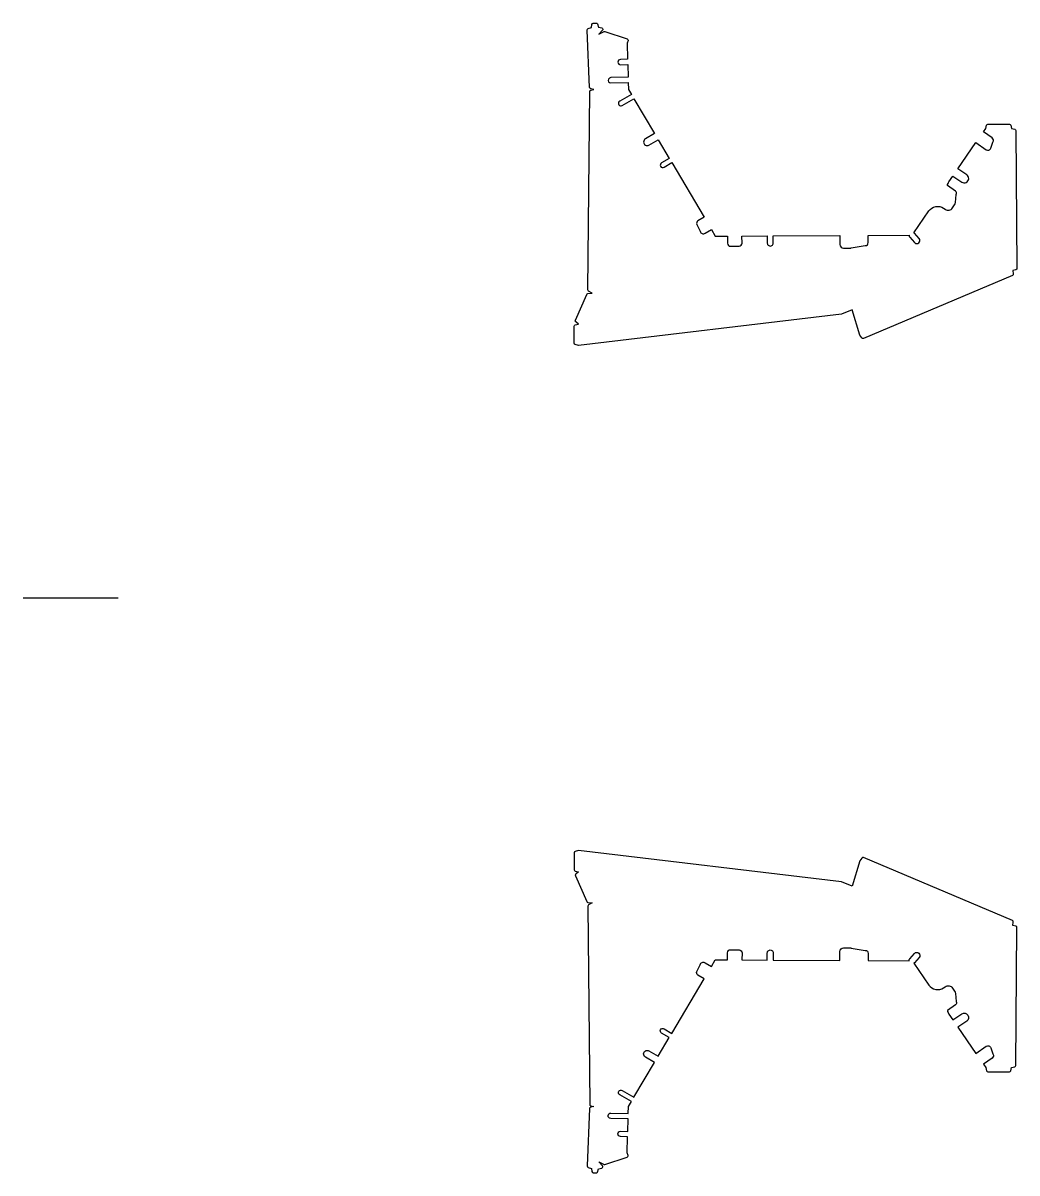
# Model space of a CAD drawing. Header units: millimetres. Extents: x -277 to 2519, y -617 to 2617.
import ezdxf

# ---------------------------------------------------------------- set-up
doc = ezdxf.new("R2010")
doc.units = ezdxf.units.MM
doc.layers.get('0').update_dxf_attribs({"linetype": 'CONTINUOUS'})

msp = doc.modelspace()

# ---------------------------------------------------------------- linework, layer by layer
msp.add_line((-9.5, 1000), (-276.8, 1000))
for points in [[(2516.1, 2314.7), (2519.1, 1927.3, -0.339454), (2516.2, 1923.4), (2507.2, 1920.9), (2508.4, 1911.6, -0.339454), (2506, 1907.4), (2087.5, 1730.3, -0.339454), (2082.8, 1731.6), (2077.1, 1738.9), (2055.4, 1810.7), (2025.1, 1798.6), (1285.4, 1710.4), (1276.3, 1712.8, -0.339454), (1273.4, 1716.7), (1273.3, 1764.1, -0.339454), (1276.3, 1768), (1285.3, 1770.4), (1278.1, 1776.3, -0.339454), (1276.9, 1781), (1309.2, 1853.7, -0.267949), (1312.4, 1856), (1323.9, 1857.2), (1313.9, 1863.1, -0.267949), (1312, 1866.6), (1317.1, 2424, -0.339454), (1320.1, 2427.9), (1329.2, 2430.2), (1320.1, 2432.3, -0.339454), (1316.9, 2436), (1310, 2597.3, -0.339454), (1312.8, 2601.3), (1321.8, 2604.1), (1323.4, 2613.3, -0.339454), (1327, 2616.5), (1334.9, 2617.2, -0.339454), (1339, 2614.6), (1342.2, 2605.8), (1351.3, 2603.6, -0.339454), (1354.3, 2599.8), (1354.3, 2599.7, -0.198912), (1353.2, 2596.8), (1342.6, 2585.8), (1356.2, 2592.8, -0.198912), (1359.3, 2593), (1422.5, 2572.8, -0.414214), (1425.1, 2567.7), (1422.6, 2560.1), (1423.9, 2515.2), (1403.9, 2514.6, 1), (1404.3, 2499.6), (1424.3, 2500.2), (1425.2, 2465), (1376.2, 2463.6, 1), (1376.7, 2448.7), (1425.7, 2450), (1426.2, 2430.2), (1434.4, 2416.4), (1401.6, 2397.1, 1), (1408.8, 2385), (1441.5, 2404.4), (1499.5, 2306.2), (1473.7, 2291, 1), (1483.9, 2273.7), (1509.7, 2289), (1540.8, 2236.5), (1519.2, 2223.8, 1), (1526.4, 2211.7), (1547.9, 2224.5), (1638.8, 2070.8), (1621.6, 2060.7, 0.414214), (1618.9, 2050.4), (1627.6, 2031.3, 0.479157), (1642.2, 2025.8), (1659.4, 2036), (1670.2, 2017.7), (1704.5, 2017.8), (1704.6, 1997.8, 0.414214), (1713.2, 1989.3), (1737.2, 1989.4, 0.414214), (1745.6, 1998), (1745.5, 2018), (1816.5, 2018.3), (1816.6, 1998.3, 1), (1833.6, 1998.4), (1833.5, 2018.4), (2021, 2019.2), (2021.1, 1994.2, 0.414214), (2031.2, 1984.2), (2051.2, 1984.3, 0.0401), (2052.8, 1984.5), (2092.2, 1991, 0.414214), (2100.6, 1999.6), (2100.5, 2019.6), (2215.5, 2020.1, 0.182297), (2217.7, 2014.5), (2231, 1999.5, 1), (2243.7, 2010.8), (2230.4, 2025.7, 0.060581), (2228.9, 2027.1), (2271.1, 2088.5, -0.414214), (2312.8, 2096.2), (2317, 2093.3, 0.414214), (2337.8, 2097.2), (2343.5, 2105.4, 0.129026), (2346.1, 2112.6), (2348.1, 2135, 0.414214), (2346.3, 2144.7), (2323.3, 2160.6, -0.094132), (2327.8, 2170.8), (2338.9, 2186.9), (2363.6, 2169.9, 1), (2377.8, 2190.5), (2353.1, 2207.5), (2403.5, 2280.8), (2432.4, 2260.9, 0.492182), (2445.2, 2265), (2451.4, 2282.4, 0.414214), (2449.2, 2294.2), (2424.5, 2311.2), (2431.1, 2320.7), (2433.5, 2329.8, -0.339454), (2437.3, 2332.7), (2497.7, 2332.9, -0.339454), (2501.6, 2329.9), (2504.1, 2320.9), (2513.1, 2318.5, -0.339454)], [(1323.9, 142.8), (1313.9, 136.9, 0.267949), (1312, 133.4), (1317.1, -424, 0.339454), (1320.1, -427.9), (1329.2, -430.2), (1320.1, -432.3, 0.339454), (1316.9, -436), (1310, -597.3, 0.339454), (1312.8, -601.3), (1321.8, -604.1), (1323.4, -613.3, 0.339454), (1327, -616.5), (1334.9, -617.2, 0.339454), (1339, -614.6), (1342.2, -605.8), (1351.3, -603.6, 0.339454), (1354.3, -599.8), (1354.3, -599.7, 0.198912), (1353.2, -596.8), (1342.6, -585.8), (1356.2, -592.8, 0.198912), (1359.3, -593), (1422.5, -572.8, 0.414214), (1425.1, -567.7), (1422.6, -560.1), (1423.9, -515.2), (1403.9, -514.6, -1), (1404.3, -499.6), (1424.3, -500.2), (1425.2, -465), (1376.2, -463.6, -1), (1376.7, -448.7), (1425.7, -450), (1426.2, -430.2), (1434.4, -416.4), (1401.6, -397.1, -1), (1408.8, -385), (1441.5, -404.4), (1499.5, -306.2), (1473.7, -291, -1), (1483.9, -273.7), (1509.7, -289), (1540.8, -236.5), (1519.2, -223.8, -1), (1526.4, -211.7), (1547.9, -224.5), (1638.8, -70.8), (1621.6, -60.7, -0.414214), (1618.9, -50.4), (1627.6, -31.3, -0.479157), (1642.2, -25.8), (1659.4, -36), (1670.2, -17.7), (1704.5, -17.8), (1704.6, 2.2, -0.414214), (1713.2, 10.7), (1737.2, 10.6, -0.414214), (1745.6, 2), (1745.5, -18), (1816.5, -18.3), (1816.6, 1.7, -1), (1833.6, 1.6), (1833.5, -18.4), (2021, -19.2), (2021.1, 5.8, -0.414214), (2031.2, 15.8), (2051.2, 15.7, -0.0401), (2052.8, 15.5), (2092.2, 9, -0.414214), (2100.6, 0.4), (2100.5, -19.6), (2215.5, -20.1, -0.182297), (2217.7, -14.5), (2231, 0.5, -1), (2243.7, -10.8), (2230.4, -25.7, -0.060581), (2228.9, -27.1), (2271.1, -88.5, 0.414214), (2312.8, -96.2), (2317, -93.3, -0.414214), (2337.8, -97.2), (2343.5, -105.4, -0.129026), (2346.1, -112.6), (2348.1, -135, -0.414214), (2346.3, -144.7), (2323.3, -160.6, 0.094132), (2327.8, -170.8), (2338.9, -186.9), (2363.6, -169.9, -1), (2377.8, -190.5), (2353.1, -207.5), (2403.5, -280.8), (2432.4, -260.9, -0.492182), (2445.2, -265), (2451.4, -282.4, -0.414214), (2449.2, -294.2), (2424.5, -311.2), (2431.1, -320.7), (2433.5, -329.8, 0.339454), (2437.3, -332.7), (2497.7, -332.9, 0.339454), (2501.6, -329.9), (2504.1, -320.9), (2513.1, -318.5, 0.339454), (2516.1, -314.7), (2519.1, 72.7, 0.339454), (2516.2, 76.6), (2507.2, 79.1), (2508.4, 88.4, 0.339454), (2506, 92.6), (2087.5, 269.7, 0.339454), (2082.8, 268.4), (2077.1, 261.1), (2055.4, 189.3), (2025.1, 201.4), (1285.4, 289.6), (1276.3, 287.2, 0.339454), (1273.4, 283.3), (1273.3, 235.9, 0.339454), (1276.3, 232), (1285.3, 229.6), (1278.1, 223.7, 0.339454), (1276.9, 219), (1309.2, 146.3, 0.267949), (1312.4, 144)]]:
    msp.add_lwpolyline(points, format="xyb", close=True)

doc.saveas('drawing.dxf')
